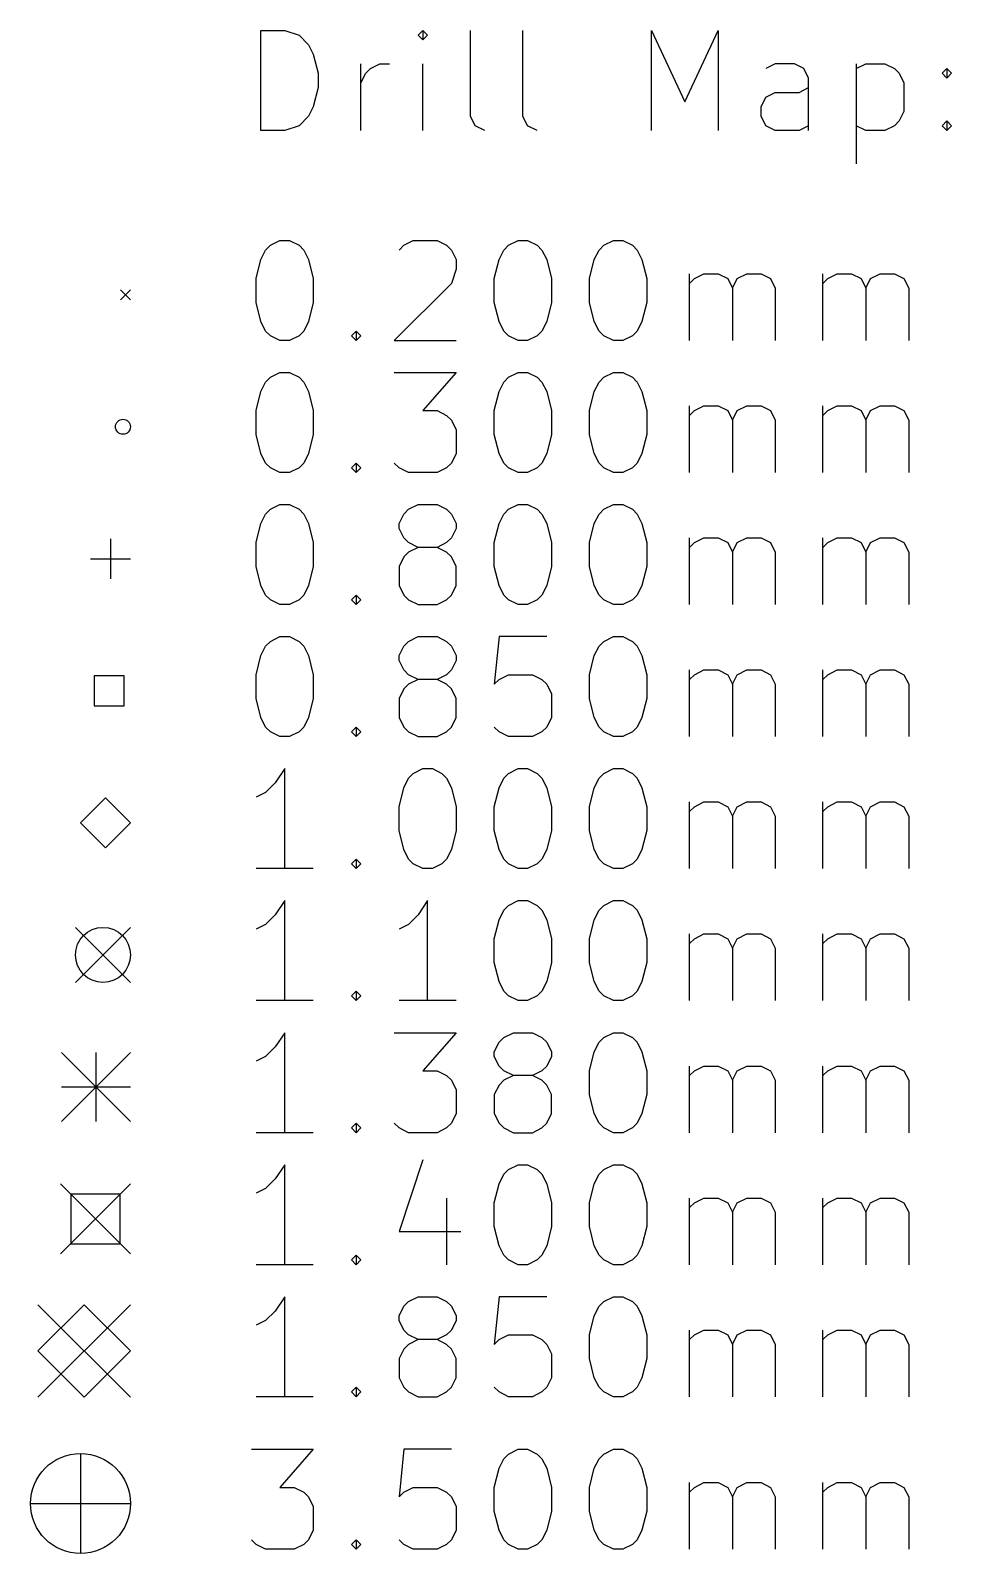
# Model space of a CAD drawing. Extents: x 63 to 213, y -176 to -32.
# Drawn here: x 62.97 to 81.39, y -175.09 to -144.64 of the extents above; entities that cross this region are included whole.
import ezdxf

# ---------------------------------------------------------------- set-up
doc = ezdxf.new("R2010")
doc.units = 0
doc.layers.add('BLACK', color=7, linetype='CONTINUOUS')

msp = doc.modelspace()

# ---------------------------------------------------------------- linework, layer by layer
at = {"layer": 'BLACK', "linetype": 'CONTINUOUS'}
for p, q in [((67.582768, -146.639838), (67.582768, -144.639838)), ((67.582768, -144.639838), (68.058958, -144.639838)), ((68.058958, -144.639838), (68.344673, -144.735076)), ((70.820863, -144.639838), (70.725625, -144.735076)), ((70.916101, -144.735076), (70.820863, -144.639838)), ((70.820863, -144.639838), (70.820863, -144.830314)), ((71.773244, -146.354123), (71.773244, -144.639838)), ((72.820863, -146.354123), (72.820863, -144.639838)), ((75.392292, -146.639838), (75.392292, -144.639838)), ((75.392292, -144.639838), (76.058959, -146.068409)), ((76.058959, -146.068409), (76.725625, -144.639838)), ((76.725625, -144.639838), (76.725625, -146.639838)), ((68.344673, -144.735076), (68.535149, -144.925552)), ((68.535149, -144.925552), (68.630387, -145.116028)), ((70.725625, -144.735076), (70.820863, -144.830314)), ((70.820863, -144.830314), (70.916101, -144.735076)), ((68.630387, -145.116028), (68.725625, -145.49698)), ((68.725625, -145.49698), (68.725625, -145.782695)), ((69.582768, -146.639838), (69.582768, -145.306504)), ((69.582768, -145.687457), (69.678006, -145.49698)), ((69.678006, -145.49698), (69.773244, -145.401742)), ((69.773244, -145.401742), (69.96372, -145.306504)), ((69.96372, -145.306504), (70.154197, -145.306504)), ((70.820863, -146.639838), (70.820863, -145.306504)), ((77.868482, -145.306504), (77.678006, -145.401742)), ((78.249435, -145.306504), (77.868482, -145.306504)), ((78.439911, -145.401742), (78.249435, -145.306504)), ((78.535149, -145.592219), (78.439911, -145.401742)), ((79.48753, -145.306504), (79.48753, -147.306504)), ((79.48753, -145.401742), (79.678006, -145.306504)), ((79.678006, -145.306504), (80.058959, -145.306504)), ((80.058959, -145.306504), (80.249435, -145.401742)), ((80.249435, -145.401742), (80.344673, -145.49698)), ((80.344673, -145.49698), (80.439911, -145.687457)), ((81.201816, -145.49698), (81.297054, -145.401742)), ((81.297054, -145.592219), (81.201816, -145.49698)), ((81.297054, -145.401742), (81.392292, -145.49698)), ((81.297054, -145.401742), (81.297054, -145.592219)), ((81.392292, -145.49698), (81.297054, -145.592219)), ((68.725625, -145.782695), (68.630387, -146.163647)), ((77.678006, -145.973171), (77.868482, -145.877933)), ((77.868482, -145.877933), (78.344673, -145.877933)), ((78.344673, -145.877933), (78.535149, -145.782695)), ((78.535149, -146.639838), (78.535149, -145.592219)), ((80.439911, -145.687457), (80.439911, -146.258885)), ((68.630387, -146.163647), (68.535149, -146.354123)), ((77.582768, -146.163647), (77.678006, -145.973171)), ((77.582768, -146.354123), (77.582768, -146.163647)), ((68.535149, -146.354123), (68.344673, -146.5446)), ((71.868482, -146.5446), (71.773244, -146.354123)), ((72.916101, -146.5446), (72.820863, -146.354123)), ((77.678006, -146.5446), (77.582768, -146.354123)), ((80.344673, -146.449361), (80.249435, -146.5446)), ((80.439911, -146.258885), (80.344673, -146.449361)), ((81.201816, -146.5446), (81.297054, -146.449361)), ((81.297054, -146.449361), (81.392292, -146.5446)), ((81.297054, -146.449361), (81.297054, -146.639838)), ((68.058958, -146.639838), (67.582768, -146.639838)), ((68.344673, -146.5446), (68.058958, -146.639838)), ((72.058958, -146.639838), (71.868482, -146.5446)), ((73.106577, -146.639838), (72.916101, -146.5446)), ((77.868482, -146.639838), (77.678006, -146.5446)), ((78.344673, -146.639838), (77.868482, -146.639838)), ((78.535149, -146.5446), (78.344673, -146.639838)), ((79.678006, -146.639838), (79.48753, -146.5446)), ((80.058959, -146.639838), (79.678006, -146.639838)), ((80.249435, -146.5446), (80.058959, -146.639838)), ((81.297054, -146.639838), (81.201816, -146.5446)), ((81.392292, -146.5446), (81.297054, -146.639838)), ((67.773244, -148.935076), (67.96372, -148.839838)), ((67.96372, -148.839838), (68.154197, -148.839838)), ((68.154197, -148.839838), (68.344673, -148.935076)), ((70.439911, -148.935076), (70.630387, -148.839838)), ((70.630387, -148.839838), (71.106578, -148.839838)), ((71.106578, -148.839838), (71.297054, -148.935076)), ((72.535149, -148.935076), (72.725625, -148.839838)), ((72.725625, -148.839838), (72.916102, -148.839838)), ((72.916102, -148.839838), (73.106578, -148.935076)), ((74.439911, -148.935076), (74.630387, -148.839838)), ((74.630387, -148.839838), (74.820864, -148.839838)), ((74.820864, -148.839838), (75.01134, -148.935076)), ((67.48753, -149.601742), (67.582768, -149.22079)), ((67.582768, -149.22079), (67.678006, -149.030314)), ((67.678006, -149.030314), (67.773244, -148.935076)), ((68.344673, -148.935076), (68.439911, -149.030314)), ((68.439911, -149.030314), (68.535149, -149.22079)), ((68.535149, -149.22079), (68.630387, -149.601742)), ((70.344673, -149.030314), (70.439911, -148.935076)), ((71.297054, -148.935076), (71.392292, -149.030314)), ((71.392292, -149.030314), (71.48753, -149.22079)), ((71.48753, -149.22079), (71.48753, -149.411266)), ((72.249435, -149.601742), (72.344673, -149.22079)), ((72.344673, -149.22079), (72.439911, -149.030314)), ((72.439911, -149.030314), (72.535149, -148.935076)), ((73.106578, -148.935076), (73.201816, -149.030314)), ((73.201816, -149.030314), (73.297054, -149.22079)), ((73.297054, -149.22079), (73.392292, -149.601742)), ((74.154197, -149.601742), (74.249435, -149.22079)), ((74.249435, -149.22079), (74.344673, -149.030314)), ((74.344673, -149.030314), (74.439911, -148.935076)), ((75.01134, -148.935076), (75.106578, -149.030314)), ((75.106578, -149.030314), (75.201816, -149.22079)), ((75.201816, -149.22079), (75.297054, -149.601742)), ((71.48753, -149.411266), (71.392292, -149.69698)), ((76.154197, -150.839838), (76.154197, -149.506504)), ((76.249435, -149.601742), (76.439911, -149.506504)), ((76.439911, -149.506504), (76.725626, -149.506504)), ((76.725626, -149.506504), (76.916102, -149.601742)), ((77.106578, -149.601742), (77.297054, -149.506504)), ((77.297054, -149.506504), (77.582768, -149.506504)), ((77.582768, -149.506504), (77.773245, -149.601742)), ((78.820864, -150.839838), (78.820864, -149.506504)), ((78.916102, -149.601742), (79.106578, -149.506504)), ((79.106578, -149.506504), (79.392293, -149.506504)), ((79.392293, -149.506504), (79.582769, -149.601742)), ((79.773245, -149.601742), (79.963721, -149.506504)), ((79.963721, -149.506504), (80.249435, -149.506504)), ((80.249435, -149.506504), (80.439912, -149.601742)), ((64.775, -149.825), (64.975, -150.025)), ((64.975, -149.825), (64.775, -150.025)), ((67.48753, -150.077933), (67.48753, -149.601742)), ((68.630387, -149.601742), (68.630387, -150.077933)), ((71.392292, -149.69698), (70.249435, -150.839838)), ((72.249435, -150.077933), (72.249435, -149.601742)), ((73.392292, -149.601742), (73.392292, -150.077933)), ((74.154197, -150.077933), (74.154197, -149.601742)), ((75.297054, -149.601742), (75.297054, -150.077933)), ((76.154197, -149.69698), (76.249435, -149.601742)), ((76.916102, -149.601742), (77.01134, -149.792219)), ((77.01134, -149.792219), (77.106578, -149.601742)), ((77.01134, -149.792219), (77.01134, -150.839838)), ((77.773245, -149.601742), (77.868483, -149.792219)), ((77.868483, -149.792219), (77.868483, -150.839838)), ((78.820864, -149.69698), (78.916102, -149.601742)), ((79.582769, -149.601742), (79.678007, -149.792219)), ((79.678007, -149.792219), (79.773245, -149.601742)), ((79.678007, -149.792219), (79.678007, -150.839838)), ((80.439912, -149.601742), (80.53515, -149.792219)), ((80.53515, -149.792219), (80.53515, -150.839838)), ((67.582768, -150.458885), (67.48753, -150.077933)), ((68.630387, -150.077933), (68.535149, -150.458885)), ((72.344673, -150.458885), (72.249435, -150.077933)), ((73.392292, -150.077933), (73.297054, -150.458885)), ((74.249435, -150.458885), (74.154197, -150.077933)), ((75.297054, -150.077933), (75.201816, -150.458885)), ((67.678006, -150.649361), (67.582768, -150.458885)), ((67.773244, -150.7446), (67.678006, -150.649361)), ((67.96372, -150.839838), (67.773244, -150.7446)), ((68.344673, -150.7446), (68.154197, -150.839838)), ((68.439911, -150.649361), (68.344673, -150.7446)), ((68.535149, -150.458885), (68.439911, -150.649361)), ((69.392292, -150.7446), (69.48753, -150.649361)), ((69.48753, -150.839838), (69.392292, -150.7446)), ((69.48753, -150.649361), (69.582768, -150.7446)), ((69.48753, -150.649361), (69.48753, -150.839838)), ((69.582768, -150.7446), (69.48753, -150.839838)), ((72.439911, -150.649361), (72.344673, -150.458885)), ((72.535149, -150.7446), (72.439911, -150.649361)), ((72.725625, -150.839838), (72.535149, -150.7446)), ((73.106578, -150.7446), (72.916102, -150.839838)), ((73.201816, -150.649361), (73.106578, -150.7446)), ((73.297054, -150.458885), (73.201816, -150.649361)), ((74.344673, -150.649361), (74.249435, -150.458885)), ((74.439911, -150.7446), (74.344673, -150.649361)), ((74.630387, -150.839838), (74.439911, -150.7446)), ((75.01134, -150.7446), (74.820864, -150.839838)), ((75.106578, -150.649361), (75.01134, -150.7446)), ((75.201816, -150.458885), (75.106578, -150.649361)), ((68.154197, -150.839838), (67.96372, -150.839838)), ((70.249435, -150.839838), (71.48753, -150.839838)), ((72.916102, -150.839838), (72.725625, -150.839838)), ((74.820864, -150.839838), (74.630387, -150.839838)), ((67.678006, -151.670314), (67.773244, -151.575076)), ((67.773244, -151.575076), (67.96372, -151.479838)), ((67.96372, -151.479838), (68.154197, -151.479838)), ((68.154197, -151.479838), (68.344673, -151.575076)), ((68.344673, -151.575076), (68.439911, -151.670314)), ((70.249435, -151.479838), (71.48753, -151.479838)), ((71.48753, -151.479838), (70.820863, -152.241742)), ((72.439911, -151.670314), (72.535149, -151.575076)), ((72.535149, -151.575076), (72.725625, -151.479838)), ((72.725625, -151.479838), (72.916102, -151.479838)), ((72.916102, -151.479838), (73.106578, -151.575076)), ((73.106578, -151.575076), (73.201816, -151.670314)), ((74.344673, -151.670314), (74.439911, -151.575076)), ((74.439911, -151.575076), (74.630387, -151.479838)), ((74.630387, -151.479838), (74.820864, -151.479838)), ((74.820864, -151.479838), (75.01134, -151.575076)), ((75.01134, -151.575076), (75.106578, -151.670314)), ((67.48753, -152.241742), (67.582768, -151.86079)), ((67.582768, -151.86079), (67.678006, -151.670314)), ((68.439911, -151.670314), (68.535149, -151.86079)), ((68.535149, -151.86079), (68.630387, -152.241742)), ((72.249435, -152.241742), (72.344673, -151.86079)), ((72.344673, -151.86079), (72.439911, -151.670314)), ((73.201816, -151.670314), (73.297054, -151.86079)), ((73.297054, -151.86079), (73.392292, -152.241742)), ((74.154197, -152.241742), (74.249435, -151.86079)), ((74.249435, -151.86079), (74.344673, -151.670314)), ((75.106578, -151.670314), (75.201816, -151.86079)), ((75.201816, -151.86079), (75.297054, -152.241742)), ((67.48753, -152.717933), (67.48753, -152.241742)), ((68.630387, -152.241742), (68.630387, -152.717933)), ((70.820863, -152.241742), (71.106578, -152.241742)), ((71.106578, -152.241742), (71.297054, -152.33698)), ((72.249435, -152.717933), (72.249435, -152.241742)), ((73.392292, -152.241742), (73.392292, -152.717933)), ((74.154197, -152.717933), (74.154197, -152.241742)), ((75.297054, -152.241742), (75.297054, -152.717933)), ((76.154197, -153.479838), (76.154197, -152.146504)), ((76.154197, -152.33698), (76.249435, -152.241742)), ((76.249435, -152.241742), (76.439911, -152.146504)), ((76.439911, -152.146504), (76.725626, -152.146504)), ((76.725626, -152.146504), (76.916102, -152.241742)), ((76.916102, -152.241742), (77.01134, -152.432219)), ((77.01134, -152.432219), (77.106578, -152.241742)), ((77.106578, -152.241742), (77.297054, -152.146504)), ((77.297054, -152.146504), (77.582768, -152.146504)), ((77.582768, -152.146504), (77.773245, -152.241742)), ((77.773245, -152.241742), (77.868483, -152.432219)), ((78.820864, -153.479838), (78.820864, -152.146504)), ((78.820864, -152.33698), (78.916102, -152.241742)), ((78.916102, -152.241742), (79.106578, -152.146504)), ((79.106578, -152.146504), (79.392293, -152.146504)), ((79.392293, -152.146504), (79.582769, -152.241742)), ((79.582769, -152.241742), (79.678007, -152.432219)), ((79.678007, -152.432219), (79.773245, -152.241742)), ((79.773245, -152.241742), (79.963721, -152.146504)), ((79.963721, -152.146504), (80.249435, -152.146504)), ((80.249435, -152.146504), (80.439912, -152.241742)), ((80.439912, -152.241742), (80.53515, -152.432219)), ((71.297054, -152.33698), (71.392292, -152.432219)), ((71.392292, -152.432219), (71.48753, -152.622695)), ((77.01134, -152.432219), (77.01134, -153.479838)), ((77.868483, -152.432219), (77.868483, -153.479838)), ((79.678007, -152.432219), (79.678007, -153.479838)), ((80.53515, -152.432219), (80.53515, -153.479838)), ((67.582768, -153.098885), (67.48753, -152.717933)), ((68.630387, -152.717933), (68.535149, -153.098885)), ((71.48753, -152.622695), (71.48753, -153.098885)), ((72.344673, -153.098885), (72.249435, -152.717933)), ((73.392292, -152.717933), (73.297054, -153.098885)), ((74.249435, -153.098885), (74.154197, -152.717933)), ((75.297054, -152.717933), (75.201816, -153.098885)), ((67.678006, -153.289361), (67.582768, -153.098885)), ((68.535149, -153.098885), (68.439911, -153.289361)), ((71.48753, -153.098885), (71.392292, -153.289361)), ((72.439911, -153.289361), (72.344673, -153.098885)), ((73.297054, -153.098885), (73.201816, -153.289361)), ((74.344673, -153.289361), (74.249435, -153.098885)), ((75.201816, -153.098885), (75.106578, -153.289361)), ((67.773244, -153.3846), (67.678006, -153.289361)), ((67.96372, -153.479838), (67.773244, -153.3846)), ((68.154197, -153.479838), (67.96372, -153.479838)), ((68.344673, -153.3846), (68.154197, -153.479838)), ((68.439911, -153.289361), (68.344673, -153.3846)), ((69.392292, -153.3846), (69.48753, -153.289361)), ((69.48753, -153.479838), (69.392292, -153.3846)), ((69.48753, -153.289361), (69.582768, -153.3846)), ((69.48753, -153.289361), (69.48753, -153.479838)), ((69.582768, -153.3846), (69.48753, -153.479838)), ((70.344673, -153.3846), (70.249435, -153.289361)), ((70.535149, -153.479838), (70.344673, -153.3846)), ((71.106578, -153.479838), (70.535149, -153.479838)), ((71.297054, -153.3846), (71.106578, -153.479838)), ((71.392292, -153.289361), (71.297054, -153.3846)), ((72.535149, -153.3846), (72.439911, -153.289361)), ((72.725625, -153.479838), (72.535149, -153.3846)), ((72.916102, -153.479838), (72.725625, -153.479838)), ((73.106578, -153.3846), (72.916102, -153.479838)), ((73.201816, -153.289361), (73.106578, -153.3846)), ((74.439911, -153.3846), (74.344673, -153.289361)), ((74.630387, -153.479838), (74.439911, -153.3846)), ((74.820864, -153.479838), (74.630387, -153.479838)), ((75.01134, -153.3846), (74.820864, -153.479838)), ((75.106578, -153.289361), (75.01134, -153.3846)), ((67.582768, -154.50079), (67.678006, -154.310314)), ((67.678006, -154.310314), (67.773244, -154.215076)), ((67.773244, -154.215076), (67.96372, -154.119838)), ((67.96372, -154.119838), (68.154197, -154.119838)), ((68.154197, -154.119838), (68.344673, -154.215076)), ((68.344673, -154.215076), (68.439911, -154.310314)), ((68.439911, -154.310314), (68.535149, -154.50079)), ((70.344673, -154.50079), (70.439911, -154.310314)), ((70.439911, -154.310314), (70.535149, -154.215076)), ((70.535149, -154.215076), (70.725625, -154.119838)), ((70.725625, -154.119838), (71.106578, -154.119838)), ((71.106578, -154.119838), (71.297054, -154.215076)), ((71.297054, -154.215076), (71.392292, -154.310314)), ((71.392292, -154.310314), (71.48753, -154.50079)), ((72.344673, -154.50079), (72.439911, -154.310314)), ((72.439911, -154.310314), (72.535149, -154.215076)), ((72.535149, -154.215076), (72.725625, -154.119838)), ((72.725625, -154.119838), (72.916102, -154.119838)), ((72.916102, -154.119838), (73.106578, -154.215076)), ((73.106578, -154.215076), (73.201816, -154.310314)), ((73.201816, -154.310314), (73.297054, -154.50079)), ((74.249435, -154.50079), (74.344673, -154.310314)), ((74.344673, -154.310314), (74.439911, -154.215076)), ((74.439911, -154.215076), (74.630387, -154.119838)), ((74.630387, -154.119838), (74.820864, -154.119838)), ((74.820864, -154.119838), (75.01134, -154.215076)), ((75.01134, -154.215076), (75.106578, -154.310314)), ((75.106578, -154.310314), (75.201816, -154.50079)), ((67.48753, -154.881742), (67.582768, -154.50079)), ((68.535149, -154.50079), (68.630387, -154.881742)), ((70.344673, -154.596028), (70.344673, -154.50079)), ((70.439911, -154.786504), (70.344673, -154.596028)), ((71.48753, -154.596028), (71.392292, -154.786504)), ((71.48753, -154.50079), (71.48753, -154.596028)), ((72.249435, -154.881742), (72.344673, -154.50079)), ((73.297054, -154.50079), (73.392292, -154.881742)), ((74.154197, -154.881742), (74.249435, -154.50079)), ((75.201816, -154.50079), (75.297054, -154.881742)), ((64.575, -154.805), (64.575, -155.605)), ((67.48753, -155.357933), (67.48753, -154.881742)), ((68.630387, -154.881742), (68.630387, -155.357933)), ((70.535149, -154.881742), (70.439911, -154.786504)), ((70.725625, -154.97698), (70.535149, -154.881742)), ((70.725625, -154.97698), (70.535149, -155.072219)), ((71.106578, -154.97698), (70.725625, -154.97698)), ((71.297054, -154.881742), (71.106578, -154.97698)), ((71.297054, -155.072219), (71.106578, -154.97698)), ((71.392292, -154.786504), (71.297054, -154.881742)), ((72.249435, -155.357933), (72.249435, -154.881742)), ((73.392292, -154.881742), (73.392292, -155.357933)), ((74.154197, -155.357933), (74.154197, -154.881742)), ((75.297054, -154.881742), (75.297054, -155.357933)), ((76.154197, -156.119838), (76.154197, -154.786504)), ((76.154197, -154.97698), (76.249435, -154.881742)), ((76.249435, -154.881742), (76.439911, -154.786504)), ((76.439911, -154.786504), (76.725626, -154.786504)), ((76.725626, -154.786504), (76.916102, -154.881742)), ((76.916102, -154.881742), (77.01134, -155.072219)), ((77.01134, -155.072219), (77.106578, -154.881742)), ((77.106578, -154.881742), (77.297054, -154.786504)), ((77.297054, -154.786504), (77.582768, -154.786504)), ((77.582768, -154.786504), (77.773245, -154.881742)), ((77.773245, -154.881742), (77.868483, -155.072219)), ((78.820864, -156.119838), (78.820864, -154.786504)), ((78.820864, -154.97698), (78.916102, -154.881742)), ((78.916102, -154.881742), (79.106578, -154.786504)), ((79.106578, -154.786504), (79.392293, -154.786504)), ((79.392293, -154.786504), (79.582769, -154.881742)), ((79.582769, -154.881742), (79.678007, -155.072219)), ((79.678007, -155.072219), (79.773245, -154.881742)), ((79.773245, -154.881742), (79.963721, -154.786504)), ((79.963721, -154.786504), (80.249435, -154.786504)), ((80.249435, -154.786504), (80.439912, -154.881742)), ((80.439912, -154.881742), (80.53515, -155.072219)), ((64.175, -155.205), (64.975, -155.205)), ((70.439911, -155.167457), (70.344673, -155.357933)), ((70.535149, -155.072219), (70.439911, -155.167457)), ((71.392292, -155.167457), (71.297054, -155.072219)), ((71.48753, -155.357933), (71.392292, -155.167457)), ((77.01134, -155.072219), (77.01134, -156.119838)), ((77.868483, -155.072219), (77.868483, -156.119838)), ((79.678007, -155.072219), (79.678007, -156.119838)), ((80.53515, -155.072219), (80.53515, -156.119838)), ((67.582768, -155.738885), (67.48753, -155.357933)), ((68.630387, -155.357933), (68.535149, -155.738885)), ((70.344673, -155.357933), (70.344673, -155.738885)), ((71.48753, -155.738885), (71.48753, -155.357933)), ((72.344673, -155.738885), (72.249435, -155.357933)), ((73.392292, -155.357933), (73.297054, -155.738885)), ((74.249435, -155.738885), (74.154197, -155.357933)), ((75.297054, -155.357933), (75.201816, -155.738885)), ((67.678006, -155.929361), (67.582768, -155.738885)), ((67.773244, -156.0246), (67.678006, -155.929361)), ((68.439911, -155.929361), (68.344673, -156.0246)), ((68.535149, -155.738885), (68.439911, -155.929361)), ((69.392292, -156.0246), (69.48753, -155.929361)), ((69.48753, -155.929361), (69.582768, -156.0246)), ((69.48753, -155.929361), (69.48753, -156.119838)), ((70.344673, -155.738885), (70.439911, -155.929361)), ((70.439911, -155.929361), (70.535149, -156.0246)), ((71.297054, -156.0246), (71.392292, -155.929361)), ((71.392292, -155.929361), (71.48753, -155.738885)), ((72.439911, -155.929361), (72.344673, -155.738885)), ((72.535149, -156.0246), (72.439911, -155.929361)), ((73.201816, -155.929361), (73.106578, -156.0246)), ((73.297054, -155.738885), (73.201816, -155.929361)), ((74.344673, -155.929361), (74.249435, -155.738885)), ((74.439911, -156.0246), (74.344673, -155.929361)), ((75.106578, -155.929361), (75.01134, -156.0246)), ((75.201816, -155.738885), (75.106578, -155.929361)), ((67.96372, -156.119838), (67.773244, -156.0246)), ((68.154197, -156.119838), (67.96372, -156.119838)), ((68.344673, -156.0246), (68.154197, -156.119838)), ((69.48753, -156.119838), (69.392292, -156.0246)), ((69.582768, -156.0246), (69.48753, -156.119838)), ((70.535149, -156.0246), (70.725625, -156.119838)), ((70.725625, -156.119838), (71.106578, -156.119838)), ((71.106578, -156.119838), (71.297054, -156.0246)), ((72.725625, -156.119838), (72.535149, -156.0246)), ((72.916102, -156.119838), (72.725625, -156.119838)), ((73.106578, -156.0246), (72.916102, -156.119838)), ((74.630387, -156.119838), (74.439911, -156.0246)), ((74.820864, -156.119838), (74.630387, -156.119838)), ((75.01134, -156.0246), (74.820864, -156.119838)), ((67.773244, -156.855076), (67.96372, -156.759838)), ((67.96372, -156.759838), (68.154197, -156.759838)), ((68.154197, -156.759838), (68.344673, -156.855076)), ((70.535149, -156.855076), (70.725625, -156.759838)), ((70.725625, -156.759838), (71.106578, -156.759838)), ((71.106578, -156.759838), (71.297054, -156.855076)), ((72.344673, -156.759838), (72.249435, -157.712219)), ((73.297054, -156.759838), (72.344673, -156.759838)), ((74.439911, -156.855076), (74.630387, -156.759838)), ((74.630387, -156.759838), (74.820864, -156.759838)), ((74.820864, -156.759838), (75.01134, -156.855076)), ((67.48753, -157.521742), (67.582768, -157.14079)), ((67.582768, -157.14079), (67.678006, -156.950314)), ((67.678006, -156.950314), (67.773244, -156.855076)), ((68.344673, -156.855076), (68.439911, -156.950314)), ((68.439911, -156.950314), (68.535149, -157.14079)), ((68.535149, -157.14079), (68.630387, -157.521742)), ((70.344673, -157.14079), (70.439911, -156.950314)), ((70.344673, -157.236028), (70.344673, -157.14079)), ((70.439911, -156.950314), (70.535149, -156.855076)), ((71.297054, -156.855076), (71.392292, -156.950314)), ((71.392292, -156.950314), (71.48753, -157.14079)), ((71.48753, -157.14079), (71.48753, -157.236028)), ((74.154197, -157.521742), (74.249435, -157.14079)), ((74.249435, -157.14079), (74.344673, -156.950314)), ((74.344673, -156.950314), (74.439911, -156.855076)), ((75.01134, -156.855076), (75.106578, -156.950314)), ((75.106578, -156.950314), (75.201816, -157.14079)), ((75.201816, -157.14079), (75.297054, -157.521742)), ((70.439911, -157.426504), (70.344673, -157.236028)), ((70.535149, -157.521742), (70.439911, -157.426504)), ((71.392292, -157.426504), (71.297054, -157.521742)), ((71.48753, -157.236028), (71.392292, -157.426504)), ((76.154197, -158.759838), (76.154197, -157.426504)), ((76.249435, -157.521742), (76.439911, -157.426504)), ((76.439911, -157.426504), (76.725626, -157.426504)), ((76.725626, -157.426504), (76.916102, -157.521742)), ((77.106578, -157.521742), (77.297054, -157.426504)), ((77.297054, -157.426504), (77.582768, -157.426504)), ((77.582768, -157.426504), (77.773245, -157.521742)), ((78.820864, -158.759838), (78.820864, -157.426504)), ((78.916102, -157.521742), (79.106578, -157.426504)), ((79.106578, -157.426504), (79.392293, -157.426504)), ((79.392293, -157.426504), (79.582769, -157.521742)), ((79.773245, -157.521742), (79.963721, -157.426504)), ((79.963721, -157.426504), (80.249435, -157.426504)), ((80.249435, -157.426504), (80.439912, -157.521742)), ((64.850523, -157.544477), (64.249477, -157.544477)), ((64.249477, -157.544477), (64.249477, -158.145523)), ((64.850523, -158.145523), (64.850523, -157.544477)), ((67.48753, -157.997933), (67.48753, -157.521742)), ((68.630387, -157.521742), (68.630387, -157.997933)), ((70.535149, -157.712219), (70.439911, -157.807457)), ((70.725625, -157.61698), (70.535149, -157.521742)), ((70.725625, -157.61698), (70.535149, -157.712219)), ((71.106578, -157.61698), (70.725625, -157.61698)), ((71.297054, -157.521742), (71.106578, -157.61698)), ((71.297054, -157.712219), (71.106578, -157.61698)), ((71.392292, -157.807457), (71.297054, -157.712219)), ((72.249435, -157.712219), (72.344673, -157.61698)), ((72.344673, -157.61698), (72.535149, -157.521742)), ((72.535149, -157.521742), (73.01134, -157.521742)), ((73.01134, -157.521742), (73.201816, -157.61698)), ((73.201816, -157.61698), (73.297054, -157.712219)), ((73.297054, -157.712219), (73.392292, -157.902695)), ((74.154197, -157.997933), (74.154197, -157.521742)), ((75.297054, -157.521742), (75.297054, -157.997933)), ((76.154197, -157.61698), (76.249435, -157.521742)), ((76.916102, -157.521742), (77.01134, -157.712219)), ((77.01134, -157.712219), (77.106578, -157.521742)), ((77.01134, -157.712219), (77.01134, -158.759838)), ((77.773245, -157.521742), (77.868483, -157.712219)), ((77.868483, -157.712219), (77.868483, -158.759838)), ((78.820864, -157.61698), (78.916102, -157.521742)), ((79.582769, -157.521742), (79.678007, -157.712219)), ((79.678007, -157.712219), (79.773245, -157.521742)), ((79.678007, -157.712219), (79.678007, -158.759838)), ((80.439912, -157.521742), (80.53515, -157.712219)), ((80.53515, -157.712219), (80.53515, -158.759838)), ((67.582768, -158.378885), (67.48753, -157.997933)), ((68.630387, -157.997933), (68.535149, -158.378885)), ((70.439911, -157.807457), (70.344673, -157.997933)), ((70.344673, -157.997933), (70.344673, -158.378885)), ((71.48753, -157.997933), (71.392292, -157.807457)), ((71.48753, -158.378885), (71.48753, -157.997933)), ((73.392292, -157.902695), (73.392292, -158.378885)), ((74.249435, -158.378885), (74.154197, -157.997933)), ((75.297054, -157.997933), (75.201816, -158.378885)), ((64.249477, -158.145523), (64.850523, -158.145523)), ((67.678006, -158.569361), (67.582768, -158.378885)), ((67.773244, -158.6646), (67.678006, -158.569361)), ((67.96372, -158.759838), (67.773244, -158.6646)), ((68.344673, -158.6646), (68.154197, -158.759838)), ((68.439911, -158.569361), (68.344673, -158.6646)), ((68.535149, -158.378885), (68.439911, -158.569361)), ((69.392292, -158.6646), (69.48753, -158.569361)), ((69.48753, -158.759838), (69.392292, -158.6646)), ((69.48753, -158.569361), (69.582768, -158.6646)), ((69.48753, -158.569361), (69.48753, -158.759838)), ((69.582768, -158.6646), (69.48753, -158.759838)), ((70.344673, -158.378885), (70.439911, -158.569361)), ((70.439911, -158.569361), (70.535149, -158.6646)), ((70.535149, -158.6646), (70.725625, -158.759838)), ((71.106578, -158.759838), (71.297054, -158.6646)), ((71.297054, -158.6646), (71.392292, -158.569361)), ((71.392292, -158.569361), (71.48753, -158.378885)), ((72.344673, -158.6646), (72.249435, -158.569361)), ((72.535149, -158.759838), (72.344673, -158.6646)), ((73.201816, -158.6646), (73.01134, -158.759838)), ((73.297054, -158.569361), (73.201816, -158.6646)), ((73.392292, -158.378885), (73.297054, -158.569361)), ((74.344673, -158.569361), (74.249435, -158.378885)), ((74.439911, -158.6646), (74.344673, -158.569361)), ((74.630387, -158.759838), (74.439911, -158.6646)), ((75.01134, -158.6646), (74.820864, -158.759838)), ((75.106578, -158.569361), (75.01134, -158.6646)), ((75.201816, -158.378885), (75.106578, -158.569361)), ((68.154197, -158.759838), (67.96372, -158.759838)), ((70.725625, -158.759838), (71.106578, -158.759838)), ((73.01134, -158.759838), (72.535149, -158.759838)), ((74.820864, -158.759838), (74.630387, -158.759838)), ((68.058958, -159.399838), (67.868482, -159.685552)), ((68.058958, -161.399838), (68.058958, -159.399838)), ((70.535149, -159.590314), (70.630387, -159.495076)), ((70.630387, -159.495076), (70.820863, -159.399838)), ((70.820863, -159.399838), (71.01134, -159.399838)), ((71.01134, -159.399838), (71.201816, -159.495076)), ((71.201816, -159.495076), (71.297054, -159.590314)), ((72.439911, -159.590314), (72.535149, -159.495076)), ((72.535149, -159.495076), (72.725625, -159.399838)), ((72.725625, -159.399838), (72.916102, -159.399838)), ((72.916102, -159.399838), (73.106578, -159.495076)), ((73.106578, -159.495076), (73.201816, -159.590314)), ((74.344673, -159.590314), (74.439911, -159.495076)), ((74.439911, -159.495076), (74.630387, -159.399838)), ((74.630387, -159.399838), (74.820864, -159.399838)), ((74.820864, -159.399838), (75.01134, -159.495076)), ((75.01134, -159.495076), (75.106578, -159.590314)), ((67.678006, -159.876028), (67.48753, -159.971266)), ((67.868482, -159.685552), (67.678006, -159.876028)), ((70.344673, -160.161742), (70.439911, -159.78079)), ((70.439911, -159.78079), (70.535149, -159.590314)), ((71.297054, -159.590314), (71.392292, -159.78079)), ((71.392292, -159.78079), (71.48753, -160.161742)), ((72.249435, -160.161742), (72.344673, -159.78079)), ((72.344673, -159.78079), (72.439911, -159.590314)), ((73.201816, -159.590314), (73.297054, -159.78079)), ((73.297054, -159.78079), (73.392292, -160.161742)), ((74.154197, -160.161742), (74.249435, -159.78079)), ((74.249435, -159.78079), (74.344673, -159.590314)), ((75.106578, -159.590314), (75.201816, -159.78079)), ((75.201816, -159.78079), (75.297054, -160.161742)), ((64.475, -159.985), (63.975, -160.485)), ((64.975, -160.485), (64.475, -159.985)), ((70.344673, -160.637933), (70.344673, -160.161742)), ((71.48753, -160.161742), (71.48753, -160.637933)), ((72.249435, -160.637933), (72.249435, -160.161742)), ((73.392292, -160.161742), (73.392292, -160.637933)), ((74.154197, -160.637933), (74.154197, -160.161742)), ((75.297054, -160.161742), (75.297054, -160.637933)), ((76.154197, -161.399838), (76.154197, -160.066504)), ((76.154197, -160.25698), (76.249435, -160.161742)), ((76.249435, -160.161742), (76.439911, -160.066504)), ((76.439911, -160.066504), (76.725626, -160.066504)), ((76.725626, -160.066504), (76.916102, -160.161742)), ((76.916102, -160.161742), (77.01134, -160.352219)), ((77.01134, -160.352219), (77.106578, -160.161742)), ((77.106578, -160.161742), (77.297054, -160.066504)), ((77.297054, -160.066504), (77.582768, -160.066504)), ((77.582768, -160.066504), (77.773245, -160.161742)), ((77.773245, -160.161742), (77.868483, -160.352219)), ((78.820864, -161.399838), (78.820864, -160.066504)), ((78.820864, -160.25698), (78.916102, -160.161742)), ((78.916102, -160.161742), (79.106578, -160.066504)), ((79.106578, -160.066504), (79.392293, -160.066504)), ((79.392293, -160.066504), (79.582769, -160.161742)), ((79.582769, -160.161742), (79.678007, -160.352219)), ((79.678007, -160.352219), (79.773245, -160.161742)), ((79.773245, -160.161742), (79.963721, -160.066504)), ((79.963721, -160.066504), (80.249435, -160.066504)), ((80.249435, -160.066504), (80.439912, -160.161742)), ((80.439912, -160.161742), (80.53515, -160.352219)), ((63.975, -160.485), (64.475, -160.985)), ((64.475, -160.985), (64.975, -160.485)), ((77.01134, -160.352219), (77.01134, -161.399838)), ((77.868483, -160.352219), (77.868483, -161.399838)), ((79.678007, -160.352219), (79.678007, -161.399838)), ((80.53515, -160.352219), (80.53515, -161.399838)), ((70.439911, -161.018885), (70.344673, -160.637933)), ((71.48753, -160.637933), (71.392292, -161.018885)), ((72.344673, -161.018885), (72.249435, -160.637933)), ((73.392292, -160.637933), (73.297054, -161.018885)), ((74.249435, -161.018885), (74.154197, -160.637933)), ((75.297054, -160.637933), (75.201816, -161.018885)), ((70.535149, -161.209361), (70.439911, -161.018885)), ((71.392292, -161.018885), (71.297054, -161.209361)), ((72.439911, -161.209361), (72.344673, -161.018885)), ((73.297054, -161.018885), (73.201816, -161.209361)), ((74.344673, -161.209361), (74.249435, -161.018885)), ((75.201816, -161.018885), (75.106578, -161.209361)), ((68.630387, -161.399838), (67.48753, -161.399838)), ((69.392292, -161.3046), (69.48753, -161.209361)), ((69.48753, -161.399838), (69.392292, -161.3046)), ((69.48753, -161.209361), (69.582768, -161.3046)), ((69.48753, -161.209361), (69.48753, -161.399838)), ((69.582768, -161.3046), (69.48753, -161.399838)), ((70.630387, -161.3046), (70.535149, -161.209361)), ((70.820863, -161.399838), (70.630387, -161.3046)), ((71.01134, -161.399838), (70.820863, -161.399838)), ((71.201816, -161.3046), (71.01134, -161.399838)), ((71.297054, -161.209361), (71.201816, -161.3046)), ((72.535149, -161.3046), (72.439911, -161.209361)), ((72.725625, -161.399838), (72.535149, -161.3046)), ((72.916102, -161.399838), (72.725625, -161.399838)), ((73.106578, -161.3046), (72.916102, -161.399838)), ((73.201816, -161.209361), (73.106578, -161.3046)), ((74.439911, -161.3046), (74.344673, -161.209361)), ((74.630387, -161.399838), (74.439911, -161.3046)), ((74.820864, -161.399838), (74.630387, -161.399838)), ((75.01134, -161.3046), (74.820864, -161.399838)), ((75.106578, -161.209361), (75.01134, -161.3046)), ((67.868482, -162.325552), (67.678006, -162.516028)), ((68.058958, -162.039838), (67.868482, -162.325552)), ((68.058958, -164.039838), (68.058958, -162.039838)), ((70.725625, -162.325552), (70.535149, -162.516028)), ((70.916101, -162.039838), (70.725625, -162.325552)), ((70.916101, -164.039838), (70.916101, -162.039838)), ((72.344673, -162.42079), (72.439911, -162.230314)), ((72.439911, -162.230314), (72.535149, -162.135076)), ((72.535149, -162.135076), (72.725625, -162.039838)), ((72.725625, -162.039838), (72.916102, -162.039838)), ((72.916102, -162.039838), (73.106578, -162.135076)), ((73.106578, -162.135076), (73.201816, -162.230314)), ((73.201816, -162.230314), (73.297054, -162.42079)), ((74.249435, -162.42079), (74.344673, -162.230314)), ((74.344673, -162.230314), (74.439911, -162.135076)), ((74.439911, -162.135076), (74.630387, -162.039838)), ((74.630387, -162.039838), (74.820864, -162.039838)), ((74.820864, -162.039838), (75.01134, -162.135076)), ((75.01134, -162.135076), (75.106578, -162.230314)), ((75.106578, -162.230314), (75.201816, -162.42079)), ((63.875, -162.575), (64.975, -163.675)), ((64.975, -162.575), (63.875, -163.675)), ((67.678006, -162.516028), (67.48753, -162.611266)), ((70.535149, -162.516028), (70.344673, -162.611266)), ((72.249435, -162.801742), (72.344673, -162.42079)), ((73.297054, -162.42079), (73.392292, -162.801742)), ((74.154197, -162.801742), (74.249435, -162.42079)), ((75.201816, -162.42079), (75.297054, -162.801742)), ((72.249435, -163.277933), (72.249435, -162.801742)), ((73.392292, -162.801742), (73.392292, -163.277933)), ((74.154197, -163.277933), (74.154197, -162.801742)), ((75.297054, -162.801742), (75.297054, -163.277933)), ((76.154197, -164.039838), (76.154197, -162.706504)), ((76.154197, -162.89698), (76.249435, -162.801742)), ((76.249435, -162.801742), (76.439911, -162.706504)), ((76.439911, -162.706504), (76.725626, -162.706504)), ((76.725626, -162.706504), (76.916102, -162.801742)), ((76.916102, -162.801742), (77.01134, -162.992219)), ((77.01134, -162.992219), (77.106578, -162.801742)), ((77.106578, -162.801742), (77.297054, -162.706504)), ((77.297054, -162.706504), (77.582768, -162.706504)), ((77.582768, -162.706504), (77.773245, -162.801742)), ((77.773245, -162.801742), (77.868483, -162.992219)), ((78.820864, -164.039838), (78.820864, -162.706504)), ((78.820864, -162.89698), (78.916102, -162.801742)), ((78.916102, -162.801742), (79.106578, -162.706504)), ((79.106578, -162.706504), (79.392293, -162.706504)), ((79.392293, -162.706504), (79.582769, -162.801742)), ((79.582769, -162.801742), (79.678007, -162.992219)), ((79.678007, -162.992219), (79.773245, -162.801742)), ((79.773245, -162.801742), (79.963721, -162.706504)), ((79.963721, -162.706504), (80.249435, -162.706504)), ((80.249435, -162.706504), (80.439912, -162.801742)), ((80.439912, -162.801742), (80.53515, -162.992219)), ((77.01134, -162.992219), (77.01134, -164.039838)), ((77.868483, -162.992219), (77.868483, -164.039838)), ((79.678007, -162.992219), (79.678007, -164.039838)), ((80.53515, -162.992219), (80.53515, -164.039838)), ((72.344673, -163.658885), (72.249435, -163.277933)), ((73.392292, -163.277933), (73.297054, -163.658885)), ((74.249435, -163.658885), (74.154197, -163.277933)), ((75.297054, -163.277933), (75.201816, -163.658885)), ((72.439911, -163.849361), (72.344673, -163.658885)), ((73.297054, -163.658885), (73.201816, -163.849361)), ((74.344673, -163.849361), (74.249435, -163.658885)), ((75.201816, -163.658885), (75.106578, -163.849361)), ((68.630387, -164.039838), (67.48753, -164.039838)), ((69.392292, -163.9446), (69.48753, -163.849361)), ((69.48753, -164.039838), (69.392292, -163.9446)), ((69.48753, -163.849361), (69.582768, -163.9446)), ((69.48753, -163.849361), (69.48753, -164.039838)), ((69.582768, -163.9446), (69.48753, -164.039838)), ((71.48753, -164.039838), (70.344673, -164.039838)), ((72.535149, -163.9446), (72.439911, -163.849361)), ((72.725625, -164.039838), (72.535149, -163.9446)), ((72.916102, -164.039838), (72.725625, -164.039838)), ((73.106578, -163.9446), (72.916102, -164.039838)), ((73.201816, -163.849361), (73.106578, -163.9446)), ((74.439911, -163.9446), (74.344673, -163.849361)), ((74.630387, -164.039838), (74.439911, -163.9446)), ((74.820864, -164.039838), (74.630387, -164.039838)), ((75.01134, -163.9446), (74.820864, -164.039838)), ((75.106578, -163.849361), (75.01134, -163.9446)), ((68.058958, -164.679838), (67.868482, -164.965552)), ((68.058958, -166.679838), (68.058958, -164.679838)), ((70.249435, -164.679838), (71.48753, -164.679838)), ((71.48753, -164.679838), (70.820863, -165.441742)), ((72.439911, -164.775076), (72.630387, -164.679838)), ((72.630387, -164.679838), (73.01134, -164.679838)), ((73.01134, -164.679838), (73.201816, -164.775076)), ((74.439911, -164.775076), (74.630387, -164.679838)), ((74.630387, -164.679838), (74.820864, -164.679838)), ((74.820864, -164.679838), (75.01134, -164.775076)), ((67.868482, -164.965552), (67.678006, -165.156028)), ((72.249435, -165.06079), (72.344673, -164.870314)), ((72.249435, -165.156028), (72.249435, -165.06079)), ((72.344673, -164.870314), (72.439911, -164.775076)), ((73.201816, -164.775076), (73.297054, -164.870314)), ((73.297054, -164.870314), (73.392292, -165.06079)), ((73.392292, -165.06079), (73.392292, -165.156028)), ((74.154197, -165.441742), (74.249435, -165.06079)), ((74.249435, -165.06079), (74.344673, -164.870314)), ((74.344673, -164.870314), (74.439911, -164.775076)), ((75.01134, -164.775076), (75.106578, -164.870314)), ((75.106578, -164.870314), (75.201816, -165.06079)), ((75.201816, -165.06079), (75.297054, -165.441742)), ((63.595, -165.075), (64.975, -166.455)), ((64.975, -165.075), (63.595, -166.455)), ((64.285, -165.075), (64.285, -166.455)), ((67.678006, -165.156028), (67.48753, -165.251266)), ((72.344673, -165.346504), (72.249435, -165.156028)), ((72.439911, -165.441742), (72.344673, -165.346504)), ((73.297054, -165.346504), (73.201816, -165.441742)), ((73.392292, -165.156028), (73.297054, -165.346504)), ((76.154197, -166.679838), (76.154197, -165.346504)), ((76.249435, -165.441742), (76.439911, -165.346504)), ((76.439911, -165.346504), (76.725626, -165.346504)), ((76.725626, -165.346504), (76.916102, -165.441742)), ((77.106578, -165.441742), (77.297054, -165.346504)), ((77.297054, -165.346504), (77.582768, -165.346504)), ((77.582768, -165.346504), (77.773245, -165.441742)), ((78.820864, -166.679838), (78.820864, -165.346504)), ((78.916102, -165.441742), (79.106578, -165.346504)), ((79.106578, -165.346504), (79.392293, -165.346504)), ((79.392293, -165.346504), (79.582769, -165.441742)), ((79.773245, -165.441742), (79.963721, -165.346504)), ((79.963721, -165.346504), (80.249435, -165.346504)), ((80.249435, -165.346504), (80.439912, -165.441742)), ((70.820863, -165.441742), (71.106578, -165.441742)), ((71.106578, -165.441742), (71.297054, -165.53698)), ((71.297054, -165.53698), (71.392292, -165.632219)), ((71.392292, -165.632219), (71.48753, -165.822695)), ((72.439911, -165.632219), (72.344673, -165.727457)), ((72.630387, -165.53698), (72.439911, -165.441742)), ((72.630387, -165.53698), (72.439911, -165.632219)), ((73.01134, -165.53698), (72.630387, -165.53698)), ((73.201816, -165.441742), (73.01134, -165.53698)), ((73.201816, -165.632219), (73.01134, -165.53698)), ((73.297054, -165.727457), (73.201816, -165.632219)), ((74.154197, -165.917933), (74.154197, -165.441742)), ((75.297054, -165.441742), (75.297054, -165.917933)), ((76.154197, -165.53698), (76.249435, -165.441742)), ((76.916102, -165.441742), (77.01134, -165.632219)), ((77.01134, -165.632219), (77.106578, -165.441742)), ((77.01134, -165.632219), (77.01134, -166.679838)), ((77.773245, -165.441742), (77.868483, -165.632219)), ((77.868483, -165.632219), (77.868483, -166.679838)), ((78.820864, -165.53698), (78.916102, -165.441742)), ((79.582769, -165.441742), (79.678007, -165.632219)), ((79.678007, -165.632219), (79.773245, -165.441742)), ((79.678007, -165.632219), (79.678007, -166.679838)), ((80.439912, -165.441742), (80.53515, -165.632219)), ((80.53515, -165.632219), (80.53515, -166.679838)), ((63.595, -165.765), (64.975, -165.765)), ((71.48753, -165.822695), (71.48753, -166.298885)), ((72.344673, -165.727457), (72.249435, -165.917933)), ((72.249435, -165.917933), (72.249435, -166.298885)), ((73.392292, -165.917933), (73.297054, -165.727457)), ((73.392292, -166.298885), (73.392292, -165.917933)), ((74.249435, -166.298885), (74.154197, -165.917933)), ((75.297054, -165.917933), (75.201816, -166.298885)), ((69.392292, -166.5846), (69.48753, -166.489361)), ((69.48753, -166.679838), (69.392292, -166.5846)), ((69.48753, -166.489361), (69.582768, -166.5846)), ((69.48753, -166.489361), (69.48753, -166.679838)), ((69.582768, -166.5846), (69.48753, -166.679838)), ((70.344673, -166.5846), (70.249435, -166.489361)), ((70.535149, -166.679838), (70.344673, -166.5846)), ((71.297054, -166.5846), (71.106578, -166.679838)), ((71.392292, -166.489361), (71.297054, -166.5846)), ((71.48753, -166.298885), (71.392292, -166.489361)), ((72.249435, -166.298885), (72.344673, -166.489361)), ((72.344673, -166.489361), (72.439911, -166.5846)), ((72.439911, -166.5846), (72.630387, -166.679838)), ((73.01134, -166.679838), (73.201816, -166.5846)), ((73.201816, -166.5846), (73.297054, -166.489361)), ((73.297054, -166.489361), (73.392292, -166.298885)), ((74.344673, -166.489361), (74.249435, -166.298885)), ((74.439911, -166.5846), (74.344673, -166.489361)), ((74.630387, -166.679838), (74.439911, -166.5846)), ((75.01134, -166.5846), (74.820864, -166.679838)), ((75.106578, -166.489361), (75.01134, -166.5846)), ((75.201816, -166.298885), (75.106578, -166.489361)), ((68.630387, -166.679838), (67.48753, -166.679838)), ((71.106578, -166.679838), (70.535149, -166.679838)), ((72.630387, -166.679838), (73.01134, -166.679838)), ((74.820864, -166.679838), (74.630387, -166.679838)), ((68.058958, -167.319838), (67.868482, -167.605552)), ((68.058958, -169.319838), (68.058958, -167.319838)), ((70.820863, -167.2246), (70.344673, -168.653171)), ((72.439911, -167.510314), (72.535149, -167.415076)), ((72.535149, -167.415076), (72.725625, -167.319838)), ((72.725625, -167.319838), (72.916102, -167.319838)), ((72.916102, -167.319838), (73.106578, -167.415076)), ((73.106578, -167.415076), (73.201816, -167.510314)), ((74.344673, -167.510314), (74.439911, -167.415076)), ((74.439911, -167.415076), (74.630387, -167.319838)), ((74.630387, -167.319838), (74.820864, -167.319838)), ((74.820864, -167.319838), (75.01134, -167.415076)), ((75.01134, -167.415076), (75.106578, -167.510314)), ((63.575, -167.705), (64.975, -169.105)), ((64.975, -167.705), (63.575, -169.105)), ((67.678006, -167.796028), (67.48753, -167.891266)), ((67.868482, -167.605552), (67.678006, -167.796028)), ((72.249435, -168.081742), (72.344673, -167.70079)), ((72.344673, -167.70079), (72.439911, -167.510314)), ((73.201816, -167.510314), (73.297054, -167.70079)), ((73.297054, -167.70079), (73.392292, -168.081742)), ((74.154197, -168.081742), (74.249435, -167.70079)), ((74.249435, -167.70079), (74.344673, -167.510314)), ((75.106578, -167.510314), (75.201816, -167.70079)), ((75.201816, -167.70079), (75.297054, -168.081742)), ((64.769979, -167.910021), (63.780021, -167.910021)), ((63.780021, -167.910021), (63.780021, -168.899979)), ((64.769979, -168.899979), (64.769979, -167.910021)), ((71.297054, -167.986504), (71.297054, -169.319838)), ((72.249435, -168.557933), (72.249435, -168.081742)), ((73.392292, -168.081742), (73.392292, -168.557933)), ((74.154197, -168.557933), (74.154197, -168.081742)), ((75.297054, -168.081742), (75.297054, -168.557933)), ((76.154197, -169.319838), (76.154197, -167.986504)), ((76.154197, -168.17698), (76.249435, -168.081742)), ((76.249435, -168.081742), (76.439911, -167.986504)), ((76.439911, -167.986504), (76.725626, -167.986504)), ((76.725626, -167.986504), (76.916102, -168.081742)), ((76.916102, -168.081742), (77.01134, -168.272219)), ((77.01134, -168.272219), (77.106578, -168.081742)), ((77.106578, -168.081742), (77.297054, -167.986504)), ((77.297054, -167.986504), (77.582768, -167.986504)), ((77.582768, -167.986504), (77.773245, -168.081742)), ((77.773245, -168.081742), (77.868483, -168.272219)), ((78.820864, -169.319838), (78.820864, -167.986504)), ((78.820864, -168.17698), (78.916102, -168.081742)), ((78.916102, -168.081742), (79.106578, -167.986504)), ((79.106578, -167.986504), (79.392293, -167.986504)), ((79.392293, -167.986504), (79.582769, -168.081742)), ((79.582769, -168.081742), (79.678007, -168.272219)), ((79.678007, -168.272219), (79.773245, -168.081742)), ((79.773245, -168.081742), (79.963721, -167.986504)), ((79.963721, -167.986504), (80.249435, -167.986504)), ((80.249435, -167.986504), (80.439912, -168.081742)), ((80.439912, -168.081742), (80.53515, -168.272219)), ((77.01134, -168.272219), (77.01134, -169.319838)), ((77.868483, -168.272219), (77.868483, -169.319838)), ((79.678007, -168.272219), (79.678007, -169.319838)), ((80.53515, -168.272219), (80.53515, -169.319838)), ((70.344673, -168.653171), (71.582768, -168.653171)), ((72.344673, -168.938885), (72.249435, -168.557933)), ((73.392292, -168.557933), (73.297054, -168.938885)), ((74.249435, -168.938885), (74.154197, -168.557933)), ((75.297054, -168.557933), (75.201816, -168.938885)), ((63.780021, -168.899979), (64.769979, -168.899979)), ((72.439911, -169.129361), (72.344673, -168.938885)), ((73.297054, -168.938885), (73.201816, -169.129361)), ((74.344673, -169.129361), (74.249435, -168.938885)), ((75.201816, -168.938885), (75.106578, -169.129361)), ((68.630387, -169.319838), (67.48753, -169.319838)), ((69.392292, -169.2246), (69.48753, -169.129361)), ((69.48753, -169.319838), (69.392292, -169.2246)), ((69.48753, -169.129361), (69.582768, -169.2246)), ((69.48753, -169.129361), (69.48753, -169.319838)), ((69.582768, -169.2246), (69.48753, -169.319838)), ((72.535149, -169.2246), (72.439911, -169.129361)), ((72.725625, -169.319838), (72.535149, -169.2246)), ((72.916102, -169.319838), (72.725625, -169.319838)), ((73.106578, -169.2246), (72.916102, -169.319838)), ((73.201816, -169.129361), (73.106578, -169.2246)), ((74.439911, -169.2246), (74.344673, -169.129361)), ((74.630387, -169.319838), (74.439911, -169.2246)), ((74.820864, -169.319838), (74.630387, -169.319838)), ((75.01134, -169.2246), (74.820864, -169.319838)), ((75.106578, -169.129361), (75.01134, -169.2246)), ((63.125, -170.12), (64.975, -171.97)), ((64.975, -170.12), (63.125, -171.97)), ((64.05, -170.12), (63.125, -171.045)), ((64.975, -171.045), (64.05, -170.12)), ((68.058958, -169.959838), (67.868482, -170.245552)), ((68.058958, -171.959838), (68.058958, -169.959838)), ((70.344673, -170.34079), (70.439911, -170.150314)), ((70.439911, -170.150314), (70.535149, -170.055076)), ((70.535149, -170.055076), (70.725625, -169.959838)), ((70.725625, -169.959838), (71.106578, -169.959838)), ((71.106578, -169.959838), (71.297054, -170.055076)), ((71.297054, -170.055076), (71.392292, -170.150314)), ((71.392292, -170.150314), (71.48753, -170.34079)), ((72.344673, -169.959838), (72.249435, -170.912219)), ((73.297054, -169.959838), (72.344673, -169.959838)), ((74.249435, -170.34079), (74.344673, -170.150314)), ((74.344673, -170.150314), (74.439911, -170.055076)), ((74.439911, -170.055076), (74.630387, -169.959838)), ((74.630387, -169.959838), (74.820864, -169.959838)), ((74.820864, -169.959838), (75.01134, -170.055076)), ((75.01134, -170.055076), (75.106578, -170.150314)), ((75.106578, -170.150314), (75.201816, -170.34079)), ((67.678006, -170.436028), (67.48753, -170.531266)), ((67.868482, -170.245552), (67.678006, -170.436028)), ((70.344673, -170.436028), (70.344673, -170.34079)), ((70.439911, -170.626504), (70.344673, -170.436028)), ((71.48753, -170.436028), (71.392292, -170.626504)), ((71.48753, -170.34079), (71.48753, -170.436028)), ((74.154197, -170.721742), (74.249435, -170.34079)), ((75.201816, -170.34079), (75.297054, -170.721742)), ((70.535149, -170.721742), (70.439911, -170.626504)), ((70.725625, -170.81698), (70.535149, -170.721742)), ((70.725625, -170.81698), (70.535149, -170.912219)), ((71.106578, -170.81698), (70.725625, -170.81698)), ((71.297054, -170.721742), (71.106578, -170.81698)), ((71.297054, -170.912219), (71.106578, -170.81698)), ((71.392292, -170.626504), (71.297054, -170.721742)), ((72.249435, -170.912219), (72.344673, -170.81698)), ((72.344673, -170.81698), (72.535149, -170.721742)), ((72.535149, -170.721742), (73.01134, -170.721742)), ((73.01134, -170.721742), (73.201816, -170.81698)), ((73.201816, -170.81698), (73.297054, -170.912219)), ((74.154197, -171.197933), (74.154197, -170.721742)), ((75.297054, -170.721742), (75.297054, -171.197933)), ((76.154197, -171.959838), (76.154197, -170.626504)), ((76.154197, -170.81698), (76.249435, -170.721742)), ((76.249435, -170.721742), (76.439911, -170.626504)), ((76.439911, -170.626504), (76.725626, -170.626504)), ((76.725626, -170.626504), (76.916102, -170.721742)), ((76.916102, -170.721742), (77.01134, -170.912219)), ((77.01134, -170.912219), (77.106578, -170.721742)), ((77.106578, -170.721742), (77.297054, -170.626504)), ((77.297054, -170.626504), (77.582768, -170.626504)), ((77.582768, -170.626504), (77.773245, -170.721742)), ((77.773245, -170.721742), (77.868483, -170.912219)), ((78.820864, -171.959838), (78.820864, -170.626504)), ((78.820864, -170.81698), (78.916102, -170.721742)), ((78.916102, -170.721742), (79.106578, -170.626504)), ((79.106578, -170.626504), (79.392293, -170.626504)), ((79.392293, -170.626504), (79.582769, -170.721742)), ((79.582769, -170.721742), (79.678007, -170.912219)), ((79.678007, -170.912219), (79.773245, -170.721742)), ((79.773245, -170.721742), (79.963721, -170.626504)), ((79.963721, -170.626504), (80.249435, -170.626504)), ((80.249435, -170.626504), (80.439912, -170.721742)), ((80.439912, -170.721742), (80.53515, -170.912219)), ((63.125, -171.045), (64.05, -171.97)), ((64.05, -171.97), (64.975, -171.045)), ((70.439911, -171.007457), (70.344673, -171.197933)), ((70.535149, -170.912219), (70.439911, -171.007457)), ((71.392292, -171.007457), (71.297054, -170.912219)), ((71.48753, -171.197933), (71.392292, -171.007457)), ((73.297054, -170.912219), (73.392292, -171.102695)), ((73.392292, -171.102695), (73.392292, -171.578885)), ((77.01134, -170.912219), (77.01134, -171.959838)), ((77.868483, -170.912219), (77.868483, -171.959838)), ((79.678007, -170.912219), (79.678007, -171.959838)), ((80.53515, -170.912219), (80.53515, -171.959838)), ((70.344673, -171.197933), (70.344673, -171.578885)), ((71.48753, -171.578885), (71.48753, -171.197933)), ((74.249435, -171.578885), (74.154197, -171.197933)), ((75.297054, -171.197933), (75.201816, -171.578885)), ((70.344673, -171.578885), (70.439911, -171.769361)), ((71.392292, -171.769361), (71.48753, -171.578885)), ((73.392292, -171.578885), (73.297054, -171.769361)), ((74.344673, -171.769361), (74.249435, -171.578885)), ((75.201816, -171.578885), (75.106578, -171.769361)), ((68.630387, -171.959838), (67.48753, -171.959838)), ((69.392292, -171.8646), (69.48753, -171.769361)), ((69.48753, -171.959838), (69.392292, -171.8646)), ((69.48753, -171.769361), (69.582768, -171.8646)), ((69.48753, -171.769361), (69.48753, -171.959838)), ((69.582768, -171.8646), (69.48753, -171.959838)), ((70.439911, -171.769361), (70.535149, -171.8646)), ((70.535149, -171.8646), (70.725625, -171.959838)), ((70.725625, -171.959838), (71.106578, -171.959838)), ((71.106578, -171.959838), (71.297054, -171.8646)), ((71.297054, -171.8646), (71.392292, -171.769361)), ((72.344673, -171.8646), (72.249435, -171.769361)), ((72.535149, -171.959838), (72.344673, -171.8646)), ((73.01134, -171.959838), (72.535149, -171.959838)), ((73.201816, -171.8646), (73.01134, -171.959838)), ((73.297054, -171.769361), (73.201816, -171.8646)), ((74.439911, -171.8646), (74.344673, -171.769361)), ((74.630387, -171.959838), (74.439911, -171.8646)), ((74.820864, -171.959838), (74.630387, -171.959838)), ((75.01134, -171.8646), (74.820864, -171.959838)), ((75.106578, -171.769361), (75.01134, -171.8646)), ((63.975, -173.095), (63.975, -175.095)), ((67.392292, -173.009838), (68.630387, -173.009838)), ((68.630387, -173.009838), (67.96372, -173.771742)), ((70.439911, -173.009838), (70.344673, -173.962219)), ((71.392292, -173.009838), (70.439911, -173.009838)), ((72.344673, -173.39079), (72.439911, -173.200314)), ((72.439911, -173.200314), (72.535149, -173.105076)), ((72.535149, -173.105076), (72.725625, -173.009838)), ((72.725625, -173.009838), (72.916102, -173.009838)), ((72.916102, -173.009838), (73.106578, -173.105076)), ((73.106578, -173.105076), (73.201816, -173.200314)), ((73.201816, -173.200314), (73.297054, -173.39079)), ((74.249435, -173.39079), (74.344673, -173.200314)), ((74.344673, -173.200314), (74.439911, -173.105076)), ((74.439911, -173.105076), (74.630387, -173.009838)), ((74.630387, -173.009838), (74.820864, -173.009838)), ((74.820864, -173.009838), (75.01134, -173.105076)), ((75.01134, -173.105076), (75.106578, -173.200314)), ((75.106578, -173.200314), (75.201816, -173.39079)), ((72.249435, -173.771742), (72.344673, -173.39079)), ((73.297054, -173.39079), (73.392292, -173.771742)), ((74.154197, -173.771742), (74.249435, -173.39079)), ((75.201816, -173.39079), (75.297054, -173.771742)), ((67.96372, -173.771742), (68.249435, -173.771742)), ((68.249435, -173.771742), (68.439911, -173.86698)), ((68.439911, -173.86698), (68.535149, -173.962219)), ((70.344673, -173.962219), (70.439911, -173.86698)), ((70.439911, -173.86698), (70.630387, -173.771742)), ((70.630387, -173.771742), (71.106578, -173.771742)), ((71.106578, -173.771742), (71.297054, -173.86698)), ((71.297054, -173.86698), (71.392292, -173.962219)), ((72.249435, -174.247933), (72.249435, -173.771742)), ((73.392292, -173.771742), (73.392292, -174.247933)), ((74.154197, -174.247933), (74.154197, -173.771742)), ((75.297054, -173.771742), (75.297054, -174.247933)), ((76.154197, -175.009838), (76.154197, -173.676504)), ((76.154197, -173.86698), (76.249435, -173.771742)), ((76.249435, -173.771742), (76.439911, -173.676504)), ((76.439911, -173.676504), (76.725626, -173.676504)), ((76.725626, -173.676504), (76.916102, -173.771742)), ((76.916102, -173.771742), (77.01134, -173.962219)), ((77.01134, -173.962219), (77.106578, -173.771742)), ((77.106578, -173.771742), (77.297054, -173.676504)), ((77.297054, -173.676504), (77.582768, -173.676504)), ((77.582768, -173.676504), (77.773245, -173.771742)), ((77.773245, -173.771742), (77.868483, -173.962219)), ((78.820864, -175.009838), (78.820864, -173.676504)), ((78.820864, -173.86698), (78.916102, -173.771742)), ((78.916102, -173.771742), (79.106578, -173.676504)), ((79.106578, -173.676504), (79.392293, -173.676504)), ((79.392293, -173.676504), (79.582769, -173.771742)), ((79.582769, -173.771742), (79.678007, -173.962219)), ((79.678007, -173.962219), (79.773245, -173.771742)), ((79.773245, -173.771742), (79.963721, -173.676504)), ((79.963721, -173.676504), (80.249435, -173.676504)), ((80.249435, -173.676504), (80.439912, -173.771742)), ((80.439912, -173.771742), (80.53515, -173.962219)), ((62.975, -174.095), (64.975, -174.095)), ((68.535149, -173.962219), (68.630387, -174.152695)), ((68.630387, -174.152695), (68.630387, -174.628885)), ((71.392292, -173.962219), (71.48753, -174.152695)), ((71.48753, -174.152695), (71.48753, -174.628885)), ((77.01134, -173.962219), (77.01134, -175.009838)), ((77.868483, -173.962219), (77.868483, -175.009838)), ((79.678007, -173.962219), (79.678007, -175.009838)), ((80.53515, -173.962219), (80.53515, -175.009838)), ((72.344673, -174.628885), (72.249435, -174.247933)), ((73.392292, -174.247933), (73.297054, -174.628885)), ((74.249435, -174.628885), (74.154197, -174.247933)), ((75.297054, -174.247933), (75.201816, -174.628885)), ((68.630387, -174.628885), (68.535149, -174.819361)), ((71.48753, -174.628885), (71.392292, -174.819361)), ((72.439911, -174.819361), (72.344673, -174.628885)), ((73.297054, -174.628885), (73.201816, -174.819361)), ((74.344673, -174.819361), (74.249435, -174.628885)), ((75.201816, -174.628885), (75.106578, -174.819361)), ((67.48753, -174.9146), (67.392292, -174.819361)), ((67.678006, -175.009838), (67.48753, -174.9146)), ((68.249435, -175.009838), (67.678006, -175.009838)), ((68.439911, -174.9146), (68.249435, -175.009838)), ((68.535149, -174.819361), (68.439911, -174.9146)), ((69.392292, -174.9146), (69.48753, -174.819361)), ((69.48753, -175.009838), (69.392292, -174.9146)), ((69.48753, -174.819361), (69.582768, -174.9146)), ((69.48753, -174.819361), (69.48753, -175.009838)), ((69.582768, -174.9146), (69.48753, -175.009838)), ((70.439911, -174.9146), (70.344673, -174.819361)), ((70.630387, -175.009838), (70.439911, -174.9146)), ((71.106578, -175.009838), (70.630387, -175.009838)), ((71.297054, -174.9146), (71.106578, -175.009838)), ((71.392292, -174.819361), (71.297054, -174.9146)), ((72.535149, -174.9146), (72.439911, -174.819361)), ((72.725625, -175.009838), (72.535149, -174.9146)), ((72.916102, -175.009838), (72.725625, -175.009838)), ((73.106578, -174.9146), (72.916102, -175.009838)), ((73.201816, -174.819361), (73.106578, -174.9146)), ((74.439911, -174.9146), (74.344673, -174.819361)), ((74.630387, -175.009838), (74.439911, -174.9146)), ((74.820864, -175.009838), (74.630387, -175.009838)), ((75.01134, -174.9146), (74.820864, -175.009838)), ((75.106578, -174.819361), (75.01134, -174.9146))]:
    msp.add_line(p, q, dxfattribs=at)
at = {"layer": 'BLACK'}
for centre, radius in [((64.825, -152.565), 0.15), ((64.425, -163.125), 0.55), ((63.975, -174.095), 1)]:
    msp.add_circle(centre, radius, dxfattribs=at)

doc.saveas('drawing.dxf')
